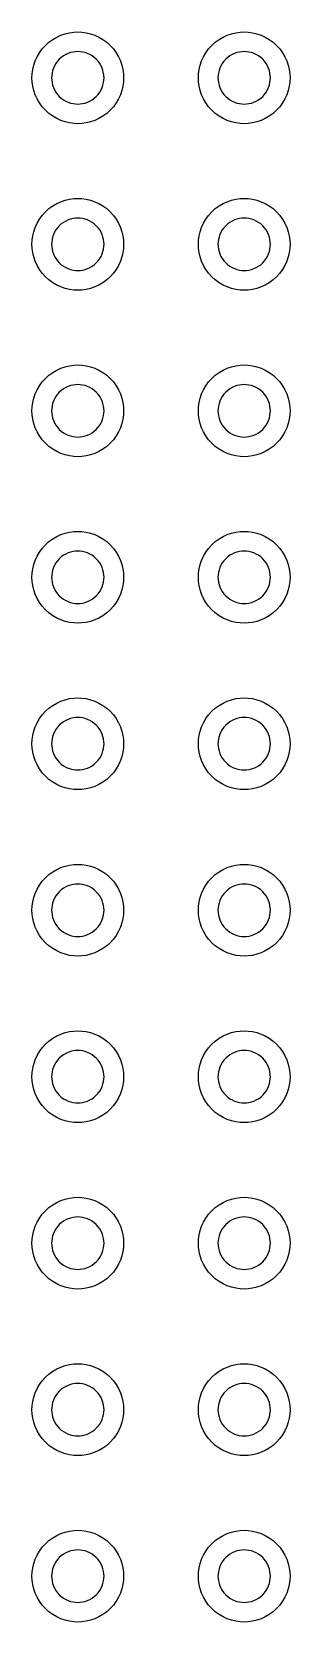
# Model space of a CAD drawing. Extents: x 90.3 to 119.7, y 136.4 to 160.6.
# Drawn here: x 90.28 to 94.22, y 136.37 to 160.63 of the extents above.
import ezdxf

# ---------------------------------------------------------------- set-up
doc = ezdxf.new("R2010")
doc.units = 0
doc.layers.add('View', color=7, linetype='CONTINUOUS')

msp = doc.modelspace()

# ---------------------------------------------------------------- linework, layer by layer
at = {"layer": 'View'}
for points, knots in [([(90.28, 159.93), (90.2778, 160.094), (90.3458, 160.288), (90.485, 160.425), (90.6218, 160.564), (90.8159, 160.632), (90.98, 160.63), (91.1441, 160.632), (91.3382, 160.564), (91.475, 160.425), (91.6142, 160.288), (91.6822, 160.094), (91.68, 159.93)], [2.19911, 2.19911, 2.19911, 2.19911, 2.74889, 2.74889, 2.74889, 3.29867, 3.29867, 3.29867, 3.84845, 3.84845, 3.84845, 4.39823, 4.39823, 4.39823, 4.39823]), ([(92.82, 159.93), (92.8178, 160.094), (92.8858, 160.288), (93.025, 160.425), (93.1618, 160.564), (93.3559, 160.632), (93.52, 160.63), (93.6841, 160.632), (93.8782, 160.564), (94.015, 160.425), (94.1542, 160.288), (94.2222, 160.094), (94.22, 159.93)], [2.19911, 2.19911, 2.19911, 2.19911, 2.74889, 2.74889, 2.74889, 3.29867, 3.29867, 3.29867, 3.84845, 3.84845, 3.84845, 4.39823, 4.39823, 4.39823, 4.39823]), ([(91.38, 159.93), (91.3813, 160.024), (91.3424, 160.135), (91.2628, 160.213), (91.1847, 160.292), (91.0738, 160.331), (90.98, 160.33), (90.8862, 160.331), (90.7753, 160.292), (90.6972, 160.213), (90.6176, 160.135), (90.5787, 160.024), (90.58, 159.93)], [4.39823, 4.39823, 4.39823, 4.39823, 4.71239, 4.71239, 4.71239, 5.02655, 5.02655, 5.02655, 5.34071, 5.34071, 5.34071, 5.65487, 5.65487, 5.65487, 5.65487]), ([(93.92, 159.93), (93.9213, 160.024), (93.8824, 160.135), (93.8028, 160.213), (93.7247, 160.292), (93.6138, 160.331), (93.52, 160.33), (93.4262, 160.331), (93.3153, 160.292), (93.2372, 160.213), (93.1576, 160.135), (93.1187, 160.024), (93.12, 159.93)], [4.39823, 4.39823, 4.39823, 4.39823, 4.71239, 4.71239, 4.71239, 5.02655, 5.02655, 5.02655, 5.34071, 5.34071, 5.34071, 5.65487, 5.65487, 5.65487, 5.65487]), ([(91.68, 159.93), (91.6822, 159.766), (91.6142, 159.572), (91.475, 159.435), (91.3382, 159.296), (91.1441, 159.228), (90.98, 159.23), (90.8159, 159.228), (90.6218, 159.296), (90.485, 159.435), (90.3458, 159.572), (90.2778, 159.766), (90.28, 159.93)], [0, 0, 0, 0, 0.549779, 0.549779, 0.549779, 1.09956, 1.09956, 1.09956, 1.64934, 1.64934, 1.64934, 2.19911, 2.19911, 2.19911, 2.19911]), ([(90.58, 159.93), (90.5787, 159.836), (90.6176, 159.725), (90.6972, 159.647), (90.7753, 159.568), (90.8862, 159.529), (90.98, 159.53), (91.0738, 159.529), (91.1847, 159.568), (91.2628, 159.647), (91.3424, 159.725), (91.3813, 159.836), (91.38, 159.93)], [5.65487, 5.65487, 5.65487, 5.65487, 5.96903, 5.96903, 5.96903, 6.28319, 6.28319, 6.28319, 6.59734, 6.59734, 6.59734, 6.9115, 6.9115, 6.9115, 6.9115]), ([(94.22, 159.93), (94.2222, 159.766), (94.1542, 159.572), (94.015, 159.435), (93.8782, 159.296), (93.6841, 159.228), (93.52, 159.23), (93.3559, 159.228), (93.1618, 159.296), (93.025, 159.435), (92.8858, 159.572), (92.8178, 159.766), (92.82, 159.93)], [0, 0, 0, 0, 0.549779, 0.549779, 0.549779, 1.09956, 1.09956, 1.09956, 1.64934, 1.64934, 1.64934, 2.19911, 2.19911, 2.19911, 2.19911]), ([(93.12, 159.93), (93.1187, 159.836), (93.1576, 159.725), (93.2372, 159.647), (93.3153, 159.568), (93.4262, 159.529), (93.52, 159.53), (93.6138, 159.529), (93.7247, 159.568), (93.8028, 159.647), (93.8824, 159.725), (93.9213, 159.836), (93.92, 159.93)], [5.65487, 5.65487, 5.65487, 5.65487, 5.96903, 5.96903, 5.96903, 6.28319, 6.28319, 6.28319, 6.59734, 6.59734, 6.59734, 6.9115, 6.9115, 6.9115, 6.9115]), ([(90.28, 157.39), (90.2778, 157.554), (90.3458, 157.748), (90.485, 157.885), (90.6218, 158.024), (90.8159, 158.092), (90.98, 158.09), (91.1441, 158.092), (91.3382, 158.024), (91.475, 157.885), (91.6142, 157.748), (91.6822, 157.554), (91.68, 157.39)], [2.19911, 2.19911, 2.19911, 2.19911, 2.74889, 2.74889, 2.74889, 3.29867, 3.29867, 3.29867, 3.84845, 3.84845, 3.84845, 4.39823, 4.39823, 4.39823, 4.39823]), ([(92.82, 157.39), (92.8178, 157.554), (92.8858, 157.748), (93.025, 157.885), (93.1618, 158.024), (93.3559, 158.092), (93.52, 158.09), (93.6841, 158.092), (93.8782, 158.024), (94.015, 157.885), (94.1542, 157.748), (94.2222, 157.554), (94.22, 157.39)], [2.19911, 2.19911, 2.19911, 2.19911, 2.74889, 2.74889, 2.74889, 3.29867, 3.29867, 3.29867, 3.84845, 3.84845, 3.84845, 4.39823, 4.39823, 4.39823, 4.39823]), ([(91.38, 157.39), (91.3813, 157.484), (91.3424, 157.595), (91.2628, 157.673), (91.1847, 157.752), (91.0738, 157.791), (90.98, 157.79), (90.8862, 157.791), (90.7753, 157.752), (90.6972, 157.673), (90.6176, 157.595), (90.5787, 157.484), (90.58, 157.39)], [4.39823, 4.39823, 4.39823, 4.39823, 4.71239, 4.71239, 4.71239, 5.02655, 5.02655, 5.02655, 5.34071, 5.34071, 5.34071, 5.65487, 5.65487, 5.65487, 5.65487]), ([(93.92, 157.39), (93.9213, 157.484), (93.8824, 157.595), (93.8028, 157.673), (93.7247, 157.752), (93.6138, 157.791), (93.52, 157.79), (93.4262, 157.791), (93.3153, 157.752), (93.2372, 157.673), (93.1576, 157.595), (93.1187, 157.484), (93.12, 157.39)], [4.39823, 4.39823, 4.39823, 4.39823, 4.71239, 4.71239, 4.71239, 5.02655, 5.02655, 5.02655, 5.34071, 5.34071, 5.34071, 5.65487, 5.65487, 5.65487, 5.65487]), ([(91.68, 157.39), (91.6822, 157.226), (91.6142, 157.032), (91.475, 156.895), (91.3382, 156.756), (91.1441, 156.688), (90.98, 156.69), (90.8159, 156.688), (90.6218, 156.756), (90.485, 156.895), (90.3458, 157.032), (90.2778, 157.226), (90.28, 157.39)], [0, 0, 0, 0, 0.549779, 0.549779, 0.549779, 1.09956, 1.09956, 1.09956, 1.64934, 1.64934, 1.64934, 2.19911, 2.19911, 2.19911, 2.19911]), ([(90.58, 157.39), (90.5787, 157.296), (90.6176, 157.185), (90.6972, 157.107), (90.7753, 157.028), (90.8862, 156.989), (90.98, 156.99), (91.0738, 156.989), (91.1847, 157.028), (91.2628, 157.107), (91.3424, 157.185), (91.3813, 157.296), (91.38, 157.39)], [5.65487, 5.65487, 5.65487, 5.65487, 5.96903, 5.96903, 5.96903, 6.28319, 6.28319, 6.28319, 6.59734, 6.59734, 6.59734, 6.9115, 6.9115, 6.9115, 6.9115]), ([(94.22, 157.39), (94.2222, 157.226), (94.1542, 157.032), (94.015, 156.895), (93.8782, 156.756), (93.6841, 156.688), (93.52, 156.69), (93.3559, 156.688), (93.1618, 156.756), (93.025, 156.895), (92.8858, 157.032), (92.8178, 157.226), (92.82, 157.39)], [0, 0, 0, 0, 0.549779, 0.549779, 0.549779, 1.09956, 1.09956, 1.09956, 1.64934, 1.64934, 1.64934, 2.19911, 2.19911, 2.19911, 2.19911]), ([(93.12, 157.39), (93.1187, 157.296), (93.1576, 157.185), (93.2372, 157.107), (93.3153, 157.028), (93.4262, 156.989), (93.52, 156.99), (93.6138, 156.989), (93.7247, 157.028), (93.8028, 157.107), (93.8824, 157.185), (93.9213, 157.296), (93.92, 157.39)], [5.65487, 5.65487, 5.65487, 5.65487, 5.96903, 5.96903, 5.96903, 6.28319, 6.28319, 6.28319, 6.59734, 6.59734, 6.59734, 6.9115, 6.9115, 6.9115, 6.9115]), ([(90.28, 154.85), (90.2778, 155.014), (90.3458, 155.208), (90.485, 155.345), (90.6218, 155.484), (90.8159, 155.552), (90.98, 155.55), (91.1441, 155.552), (91.3382, 155.484), (91.475, 155.345), (91.6142, 155.208), (91.6822, 155.014), (91.68, 154.85)], [2.19911, 2.19911, 2.19911, 2.19911, 2.74889, 2.74889, 2.74889, 3.29867, 3.29867, 3.29867, 3.84845, 3.84845, 3.84845, 4.39823, 4.39823, 4.39823, 4.39823]), ([(92.82, 154.85), (92.8178, 155.014), (92.8858, 155.208), (93.025, 155.345), (93.1618, 155.484), (93.3559, 155.552), (93.52, 155.55), (93.6841, 155.552), (93.8782, 155.484), (94.015, 155.345), (94.1542, 155.208), (94.2222, 155.014), (94.22, 154.85)], [2.19911, 2.19911, 2.19911, 2.19911, 2.74889, 2.74889, 2.74889, 3.29867, 3.29867, 3.29867, 3.84845, 3.84845, 3.84845, 4.39823, 4.39823, 4.39823, 4.39823]), ([(91.38, 154.85), (91.3813, 154.944), (91.3424, 155.055), (91.2628, 155.133), (91.1847, 155.212), (91.0738, 155.251), (90.98, 155.25), (90.8862, 155.251), (90.7753, 155.212), (90.6972, 155.133), (90.6176, 155.055), (90.5787, 154.944), (90.58, 154.85)], [4.39823, 4.39823, 4.39823, 4.39823, 4.71239, 4.71239, 4.71239, 5.02655, 5.02655, 5.02655, 5.34071, 5.34071, 5.34071, 5.65487, 5.65487, 5.65487, 5.65487]), ([(93.92, 154.85), (93.9213, 154.944), (93.8824, 155.055), (93.8028, 155.133), (93.7247, 155.212), (93.6138, 155.251), (93.52, 155.25), (93.4262, 155.251), (93.3153, 155.212), (93.2372, 155.133), (93.1576, 155.055), (93.1187, 154.944), (93.12, 154.85)], [4.39823, 4.39823, 4.39823, 4.39823, 4.71239, 4.71239, 4.71239, 5.02655, 5.02655, 5.02655, 5.34071, 5.34071, 5.34071, 5.65487, 5.65487, 5.65487, 5.65487]), ([(91.68, 154.85), (91.6822, 154.686), (91.6142, 154.492), (91.475, 154.355), (91.3382, 154.216), (91.1441, 154.148), (90.98, 154.15), (90.8159, 154.148), (90.6218, 154.216), (90.485, 154.355), (90.3458, 154.492), (90.2778, 154.686), (90.28, 154.85)], [0, 0, 0, 0, 0.549779, 0.549779, 0.549779, 1.09956, 1.09956, 1.09956, 1.64934, 1.64934, 1.64934, 2.19911, 2.19911, 2.19911, 2.19911]), ([(90.58, 154.85), (90.5787, 154.756), (90.6176, 154.645), (90.6972, 154.567), (90.7753, 154.488), (90.8862, 154.449), (90.98, 154.45), (91.0738, 154.449), (91.1847, 154.488), (91.2628, 154.567), (91.3424, 154.645), (91.3813, 154.756), (91.38, 154.85)], [5.65487, 5.65487, 5.65487, 5.65487, 5.96903, 5.96903, 5.96903, 6.28319, 6.28319, 6.28319, 6.59734, 6.59734, 6.59734, 6.9115, 6.9115, 6.9115, 6.9115]), ([(94.22, 154.85), (94.2222, 154.686), (94.1542, 154.492), (94.015, 154.355), (93.8782, 154.216), (93.6841, 154.148), (93.52, 154.15), (93.3559, 154.148), (93.1618, 154.216), (93.025, 154.355), (92.8858, 154.492), (92.8178, 154.686), (92.82, 154.85)], [0, 0, 0, 0, 0.549779, 0.549779, 0.549779, 1.09956, 1.09956, 1.09956, 1.64934, 1.64934, 1.64934, 2.19911, 2.19911, 2.19911, 2.19911]), ([(93.12, 154.85), (93.1187, 154.756), (93.1576, 154.645), (93.2372, 154.567), (93.3153, 154.488), (93.4262, 154.449), (93.52, 154.45), (93.6138, 154.449), (93.7247, 154.488), (93.8028, 154.567), (93.8824, 154.645), (93.9213, 154.756), (93.92, 154.85)], [5.65487, 5.65487, 5.65487, 5.65487, 5.96903, 5.96903, 5.96903, 6.28319, 6.28319, 6.28319, 6.59734, 6.59734, 6.59734, 6.9115, 6.9115, 6.9115, 6.9115]), ([(90.28, 152.31), (90.2778, 152.474), (90.3458, 152.668), (90.485, 152.805), (90.6218, 152.944), (90.8159, 153.012), (90.98, 153.01), (91.1441, 153.012), (91.3382, 152.944), (91.475, 152.805), (91.6142, 152.668), (91.6822, 152.474), (91.68, 152.31)], [2.19911, 2.19911, 2.19911, 2.19911, 2.74889, 2.74889, 2.74889, 3.29867, 3.29867, 3.29867, 3.84845, 3.84845, 3.84845, 4.39823, 4.39823, 4.39823, 4.39823]), ([(92.82, 152.31), (92.8178, 152.474), (92.8858, 152.668), (93.025, 152.805), (93.1618, 152.944), (93.3559, 153.012), (93.52, 153.01), (93.6841, 153.012), (93.8782, 152.944), (94.015, 152.805), (94.1542, 152.668), (94.2222, 152.474), (94.22, 152.31)], [2.19911, 2.19911, 2.19911, 2.19911, 2.74889, 2.74889, 2.74889, 3.29867, 3.29867, 3.29867, 3.84845, 3.84845, 3.84845, 4.39823, 4.39823, 4.39823, 4.39823]), ([(91.38, 152.31), (91.3813, 152.404), (91.3424, 152.515), (91.2628, 152.593), (91.1847, 152.672), (91.0738, 152.711), (90.98, 152.71), (90.8862, 152.711), (90.7753, 152.672), (90.6972, 152.593), (90.6176, 152.515), (90.5787, 152.404), (90.58, 152.31)], [4.39823, 4.39823, 4.39823, 4.39823, 4.71239, 4.71239, 4.71239, 5.02655, 5.02655, 5.02655, 5.34071, 5.34071, 5.34071, 5.65487, 5.65487, 5.65487, 5.65487]), ([(93.92, 152.31), (93.9213, 152.404), (93.8824, 152.515), (93.8028, 152.593), (93.7247, 152.672), (93.6138, 152.711), (93.52, 152.71), (93.4262, 152.711), (93.3153, 152.672), (93.2372, 152.593), (93.1576, 152.515), (93.1187, 152.404), (93.12, 152.31)], [4.39823, 4.39823, 4.39823, 4.39823, 4.71239, 4.71239, 4.71239, 5.02655, 5.02655, 5.02655, 5.34071, 5.34071, 5.34071, 5.65487, 5.65487, 5.65487, 5.65487]), ([(91.68, 152.31), (91.6822, 152.146), (91.6142, 151.952), (91.475, 151.815), (91.3382, 151.676), (91.1441, 151.608), (90.98, 151.61), (90.8159, 151.608), (90.6218, 151.676), (90.485, 151.815), (90.3458, 151.952), (90.2778, 152.146), (90.28, 152.31)], [0, 0, 0, 0, 0.549779, 0.549779, 0.549779, 1.09956, 1.09956, 1.09956, 1.64934, 1.64934, 1.64934, 2.19911, 2.19911, 2.19911, 2.19911]), ([(90.58, 152.31), (90.5787, 152.216), (90.6176, 152.105), (90.6972, 152.027), (90.7753, 151.948), (90.8862, 151.909), (90.98, 151.91), (91.0738, 151.909), (91.1847, 151.948), (91.2628, 152.027), (91.3424, 152.105), (91.3813, 152.216), (91.38, 152.31)], [5.65487, 5.65487, 5.65487, 5.65487, 5.96903, 5.96903, 5.96903, 6.28319, 6.28319, 6.28319, 6.59734, 6.59734, 6.59734, 6.9115, 6.9115, 6.9115, 6.9115]), ([(94.22, 152.31), (94.2222, 152.146), (94.1542, 151.952), (94.015, 151.815), (93.8782, 151.676), (93.6841, 151.608), (93.52, 151.61), (93.3559, 151.608), (93.1618, 151.676), (93.025, 151.815), (92.8858, 151.952), (92.8178, 152.146), (92.82, 152.31)], [0, 0, 0, 0, 0.549779, 0.549779, 0.549779, 1.09956, 1.09956, 1.09956, 1.64934, 1.64934, 1.64934, 2.19911, 2.19911, 2.19911, 2.19911]), ([(93.12, 152.31), (93.1187, 152.216), (93.1576, 152.105), (93.2372, 152.027), (93.3153, 151.948), (93.4262, 151.909), (93.52, 151.91), (93.6138, 151.909), (93.7247, 151.948), (93.8028, 152.027), (93.8824, 152.105), (93.9213, 152.216), (93.92, 152.31)], [5.65487, 5.65487, 5.65487, 5.65487, 5.96903, 5.96903, 5.96903, 6.28319, 6.28319, 6.28319, 6.59734, 6.59734, 6.59734, 6.9115, 6.9115, 6.9115, 6.9115]), ([(90.28, 149.77), (90.2778, 149.934), (90.3458, 150.128), (90.485, 150.265), (90.6218, 150.404), (90.8159, 150.472), (90.98, 150.47), (91.1441, 150.472), (91.3382, 150.404), (91.475, 150.265), (91.6142, 150.128), (91.6822, 149.934), (91.68, 149.77)], [2.19911, 2.19911, 2.19911, 2.19911, 2.74889, 2.74889, 2.74889, 3.29867, 3.29867, 3.29867, 3.84845, 3.84845, 3.84845, 4.39823, 4.39823, 4.39823, 4.39823]), ([(92.82, 149.77), (92.8178, 149.934), (92.8858, 150.128), (93.025, 150.265), (93.1618, 150.404), (93.3559, 150.472), (93.52, 150.47), (93.6841, 150.472), (93.8782, 150.404), (94.015, 150.265), (94.1542, 150.128), (94.2222, 149.934), (94.22, 149.77)], [2.19911, 2.19911, 2.19911, 2.19911, 2.74889, 2.74889, 2.74889, 3.29867, 3.29867, 3.29867, 3.84845, 3.84845, 3.84845, 4.39823, 4.39823, 4.39823, 4.39823]), ([(91.38, 149.77), (91.3813, 149.864), (91.3424, 149.975), (91.2628, 150.053), (91.1847, 150.132), (91.0738, 150.171), (90.98, 150.17), (90.8862, 150.171), (90.7753, 150.132), (90.6972, 150.053), (90.6176, 149.975), (90.5787, 149.864), (90.58, 149.77)], [4.39823, 4.39823, 4.39823, 4.39823, 4.71239, 4.71239, 4.71239, 5.02655, 5.02655, 5.02655, 5.34071, 5.34071, 5.34071, 5.65487, 5.65487, 5.65487, 5.65487]), ([(93.92, 149.77), (93.9213, 149.864), (93.8824, 149.975), (93.8028, 150.053), (93.7247, 150.132), (93.6138, 150.171), (93.52, 150.17), (93.4262, 150.171), (93.3153, 150.132), (93.2372, 150.053), (93.1576, 149.975), (93.1187, 149.864), (93.12, 149.77)], [4.39823, 4.39823, 4.39823, 4.39823, 4.71239, 4.71239, 4.71239, 5.02655, 5.02655, 5.02655, 5.34071, 5.34071, 5.34071, 5.65487, 5.65487, 5.65487, 5.65487]), ([(91.68, 149.77), (91.6822, 149.606), (91.6142, 149.412), (91.475, 149.275), (91.3382, 149.136), (91.1441, 149.068), (90.98, 149.07), (90.8159, 149.068), (90.6218, 149.136), (90.485, 149.275), (90.3458, 149.412), (90.2778, 149.606), (90.28, 149.77)], [0, 0, 0, 0, 0.549779, 0.549779, 0.549779, 1.09956, 1.09956, 1.09956, 1.64934, 1.64934, 1.64934, 2.19911, 2.19911, 2.19911, 2.19911]), ([(90.58, 149.77), (90.5787, 149.676), (90.6176, 149.565), (90.6972, 149.487), (90.7753, 149.408), (90.8862, 149.369), (90.98, 149.37), (91.0738, 149.369), (91.1847, 149.408), (91.2628, 149.487), (91.3424, 149.565), (91.3813, 149.676), (91.38, 149.77)], [5.65487, 5.65487, 5.65487, 5.65487, 5.96903, 5.96903, 5.96903, 6.28319, 6.28319, 6.28319, 6.59734, 6.59734, 6.59734, 6.9115, 6.9115, 6.9115, 6.9115]), ([(94.22, 149.77), (94.2222, 149.606), (94.1542, 149.412), (94.015, 149.275), (93.8782, 149.136), (93.6841, 149.068), (93.52, 149.07), (93.3559, 149.068), (93.1618, 149.136), (93.025, 149.275), (92.8858, 149.412), (92.8178, 149.606), (92.82, 149.77)], [0, 0, 0, 0, 0.549779, 0.549779, 0.549779, 1.09956, 1.09956, 1.09956, 1.64934, 1.64934, 1.64934, 2.19911, 2.19911, 2.19911, 2.19911]), ([(93.12, 149.77), (93.1187, 149.676), (93.1576, 149.565), (93.2372, 149.487), (93.3153, 149.408), (93.4262, 149.369), (93.52, 149.37), (93.6138, 149.369), (93.7247, 149.408), (93.8028, 149.487), (93.8824, 149.565), (93.9213, 149.676), (93.92, 149.77)], [5.65487, 5.65487, 5.65487, 5.65487, 5.96903, 5.96903, 5.96903, 6.28319, 6.28319, 6.28319, 6.59734, 6.59734, 6.59734, 6.9115, 6.9115, 6.9115, 6.9115]), ([(90.28, 147.23), (90.2778, 147.394), (90.3458, 147.588), (90.485, 147.725), (90.6218, 147.864), (90.8159, 147.932), (90.98, 147.93), (91.1441, 147.932), (91.3382, 147.864), (91.475, 147.725), (91.6142, 147.588), (91.6822, 147.394), (91.68, 147.23)], [2.19911, 2.19911, 2.19911, 2.19911, 2.74889, 2.74889, 2.74889, 3.29867, 3.29867, 3.29867, 3.84845, 3.84845, 3.84845, 4.39823, 4.39823, 4.39823, 4.39823]), ([(92.82, 147.23), (92.8178, 147.394), (92.8858, 147.588), (93.025, 147.725), (93.1618, 147.864), (93.3559, 147.932), (93.52, 147.93), (93.6841, 147.932), (93.8782, 147.864), (94.015, 147.725), (94.1542, 147.588), (94.2222, 147.394), (94.22, 147.23)], [2.19911, 2.19911, 2.19911, 2.19911, 2.74889, 2.74889, 2.74889, 3.29867, 3.29867, 3.29867, 3.84845, 3.84845, 3.84845, 4.39823, 4.39823, 4.39823, 4.39823]), ([(91.38, 147.23), (91.3813, 147.324), (91.3424, 147.435), (91.2628, 147.513), (91.1847, 147.592), (91.0738, 147.631), (90.98, 147.63), (90.8862, 147.631), (90.7753, 147.592), (90.6972, 147.513), (90.6176, 147.435), (90.5787, 147.324), (90.58, 147.23)], [4.39823, 4.39823, 4.39823, 4.39823, 4.71239, 4.71239, 4.71239, 5.02655, 5.02655, 5.02655, 5.34071, 5.34071, 5.34071, 5.65487, 5.65487, 5.65487, 5.65487]), ([(93.92, 147.23), (93.9213, 147.324), (93.8824, 147.435), (93.8028, 147.513), (93.7247, 147.592), (93.6138, 147.631), (93.52, 147.63), (93.4262, 147.631), (93.3153, 147.592), (93.2372, 147.513), (93.1576, 147.435), (93.1187, 147.324), (93.12, 147.23)], [4.39823, 4.39823, 4.39823, 4.39823, 4.71239, 4.71239, 4.71239, 5.02655, 5.02655, 5.02655, 5.34071, 5.34071, 5.34071, 5.65487, 5.65487, 5.65487, 5.65487]), ([(91.68, 147.23), (91.6822, 147.066), (91.6142, 146.872), (91.475, 146.735), (91.3382, 146.596), (91.1441, 146.528), (90.98, 146.53), (90.8159, 146.528), (90.6218, 146.596), (90.485, 146.735), (90.3458, 146.872), (90.2778, 147.066), (90.28, 147.23)], [0, 0, 0, 0, 0.549779, 0.549779, 0.549779, 1.09956, 1.09956, 1.09956, 1.64934, 1.64934, 1.64934, 2.19911, 2.19911, 2.19911, 2.19911]), ([(90.58, 147.23), (90.5787, 147.136), (90.6176, 147.025), (90.6972, 146.947), (90.7753, 146.868), (90.8862, 146.829), (90.98, 146.83), (91.0738, 146.829), (91.1847, 146.868), (91.2628, 146.947), (91.3424, 147.025), (91.3813, 147.136), (91.38, 147.23)], [5.65487, 5.65487, 5.65487, 5.65487, 5.96903, 5.96903, 5.96903, 6.28319, 6.28319, 6.28319, 6.59734, 6.59734, 6.59734, 6.9115, 6.9115, 6.9115, 6.9115]), ([(94.22, 147.23), (94.2222, 147.066), (94.1542, 146.872), (94.015, 146.735), (93.8782, 146.596), (93.6841, 146.528), (93.52, 146.53), (93.3559, 146.528), (93.1618, 146.596), (93.025, 146.735), (92.8858, 146.872), (92.8178, 147.066), (92.82, 147.23)], [0, 0, 0, 0, 0.549779, 0.549779, 0.549779, 1.09956, 1.09956, 1.09956, 1.64934, 1.64934, 1.64934, 2.19911, 2.19911, 2.19911, 2.19911]), ([(93.12, 147.23), (93.1187, 147.136), (93.1576, 147.025), (93.2372, 146.947), (93.3153, 146.868), (93.4262, 146.829), (93.52, 146.83), (93.6138, 146.829), (93.7247, 146.868), (93.8028, 146.947), (93.8824, 147.025), (93.9213, 147.136), (93.92, 147.23)], [5.65487, 5.65487, 5.65487, 5.65487, 5.96903, 5.96903, 5.96903, 6.28319, 6.28319, 6.28319, 6.59734, 6.59734, 6.59734, 6.9115, 6.9115, 6.9115, 6.9115]), ([(90.28, 144.69), (90.2778, 144.854), (90.3458, 145.048), (90.485, 145.185), (90.6218, 145.324), (90.8159, 145.392), (90.98, 145.39), (91.1441, 145.392), (91.3382, 145.324), (91.475, 145.185), (91.6142, 145.048), (91.6822, 144.854), (91.68, 144.69)], [2.19911, 2.19911, 2.19911, 2.19911, 2.74889, 2.74889, 2.74889, 3.29867, 3.29867, 3.29867, 3.84845, 3.84845, 3.84845, 4.39823, 4.39823, 4.39823, 4.39823]), ([(92.82, 144.69), (92.8178, 144.854), (92.8858, 145.048), (93.025, 145.185), (93.1618, 145.324), (93.3559, 145.392), (93.52, 145.39), (93.6841, 145.392), (93.8782, 145.324), (94.015, 145.185), (94.1542, 145.048), (94.2222, 144.854), (94.22, 144.69)], [2.19911, 2.19911, 2.19911, 2.19911, 2.74889, 2.74889, 2.74889, 3.29867, 3.29867, 3.29867, 3.84845, 3.84845, 3.84845, 4.39823, 4.39823, 4.39823, 4.39823]), ([(91.38, 144.69), (91.3813, 144.784), (91.3424, 144.895), (91.2628, 144.973), (91.1847, 145.052), (91.0738, 145.091), (90.98, 145.09), (90.8862, 145.091), (90.7753, 145.052), (90.6972, 144.973), (90.6176, 144.895), (90.5787, 144.784), (90.58, 144.69)], [4.39823, 4.39823, 4.39823, 4.39823, 4.71239, 4.71239, 4.71239, 5.02655, 5.02655, 5.02655, 5.34071, 5.34071, 5.34071, 5.65487, 5.65487, 5.65487, 5.65487]), ([(93.92, 144.69), (93.9213, 144.784), (93.8824, 144.895), (93.8028, 144.973), (93.7247, 145.052), (93.6138, 145.091), (93.52, 145.09), (93.4262, 145.091), (93.3153, 145.052), (93.2372, 144.973), (93.1576, 144.895), (93.1187, 144.784), (93.12, 144.69)], [4.39823, 4.39823, 4.39823, 4.39823, 4.71239, 4.71239, 4.71239, 5.02655, 5.02655, 5.02655, 5.34071, 5.34071, 5.34071, 5.65487, 5.65487, 5.65487, 5.65487]), ([(91.68, 144.69), (91.6822, 144.526), (91.6142, 144.332), (91.475, 144.195), (91.3382, 144.056), (91.1441, 143.988), (90.98, 143.99), (90.8159, 143.988), (90.6218, 144.056), (90.485, 144.195), (90.3458, 144.332), (90.2778, 144.526), (90.28, 144.69)], [0, 0, 0, 0, 0.549779, 0.549779, 0.549779, 1.09956, 1.09956, 1.09956, 1.64934, 1.64934, 1.64934, 2.19911, 2.19911, 2.19911, 2.19911]), ([(90.58, 144.69), (90.5787, 144.596), (90.6176, 144.485), (90.6972, 144.407), (90.7753, 144.328), (90.8862, 144.289), (90.98, 144.29), (91.0738, 144.289), (91.1847, 144.328), (91.2628, 144.407), (91.3424, 144.485), (91.3813, 144.596), (91.38, 144.69)], [5.65487, 5.65487, 5.65487, 5.65487, 5.96903, 5.96903, 5.96903, 6.28319, 6.28319, 6.28319, 6.59734, 6.59734, 6.59734, 6.9115, 6.9115, 6.9115, 6.9115]), ([(94.22, 144.69), (94.2222, 144.526), (94.1542, 144.332), (94.015, 144.195), (93.8782, 144.056), (93.6841, 143.988), (93.52, 143.99), (93.3559, 143.988), (93.1618, 144.056), (93.025, 144.195), (92.8858, 144.332), (92.8178, 144.526), (92.82, 144.69)], [0, 0, 0, 0, 0.549779, 0.549779, 0.549779, 1.09956, 1.09956, 1.09956, 1.64934, 1.64934, 1.64934, 2.19911, 2.19911, 2.19911, 2.19911]), ([(93.12, 144.69), (93.1187, 144.596), (93.1576, 144.485), (93.2372, 144.407), (93.3153, 144.328), (93.4262, 144.289), (93.52, 144.29), (93.6138, 144.289), (93.7247, 144.328), (93.8028, 144.407), (93.8824, 144.485), (93.9213, 144.596), (93.92, 144.69)], [5.65487, 5.65487, 5.65487, 5.65487, 5.96903, 5.96903, 5.96903, 6.28319, 6.28319, 6.28319, 6.59734, 6.59734, 6.59734, 6.9115, 6.9115, 6.9115, 6.9115]), ([(90.28, 142.15), (90.2778, 142.314), (90.3458, 142.508), (90.485, 142.645), (90.6218, 142.784), (90.8159, 142.852), (90.98, 142.85), (91.1441, 142.852), (91.3382, 142.784), (91.475, 142.645), (91.6142, 142.508), (91.6822, 142.314), (91.68, 142.15)], [2.19911, 2.19911, 2.19911, 2.19911, 2.74889, 2.74889, 2.74889, 3.29867, 3.29867, 3.29867, 3.84845, 3.84845, 3.84845, 4.39823, 4.39823, 4.39823, 4.39823]), ([(92.82, 142.15), (92.8178, 142.314), (92.8858, 142.508), (93.025, 142.645), (93.1618, 142.784), (93.3559, 142.852), (93.52, 142.85), (93.6841, 142.852), (93.8782, 142.784), (94.015, 142.645), (94.1542, 142.508), (94.2222, 142.314), (94.22, 142.15)], [2.19911, 2.19911, 2.19911, 2.19911, 2.74889, 2.74889, 2.74889, 3.29867, 3.29867, 3.29867, 3.84845, 3.84845, 3.84845, 4.39823, 4.39823, 4.39823, 4.39823]), ([(91.38, 142.15), (91.3813, 142.244), (91.3424, 142.355), (91.2628, 142.433), (91.1847, 142.512), (91.0738, 142.551), (90.98, 142.55), (90.8862, 142.551), (90.7753, 142.512), (90.6972, 142.433), (90.6176, 142.355), (90.5787, 142.244), (90.58, 142.15)], [4.39823, 4.39823, 4.39823, 4.39823, 4.71239, 4.71239, 4.71239, 5.02655, 5.02655, 5.02655, 5.34071, 5.34071, 5.34071, 5.65487, 5.65487, 5.65487, 5.65487]), ([(93.92, 142.15), (93.9213, 142.244), (93.8824, 142.355), (93.8028, 142.433), (93.7247, 142.512), (93.6138, 142.551), (93.52, 142.55), (93.4262, 142.551), (93.3153, 142.512), (93.2372, 142.433), (93.1576, 142.355), (93.1187, 142.244), (93.12, 142.15)], [4.39823, 4.39823, 4.39823, 4.39823, 4.71239, 4.71239, 4.71239, 5.02655, 5.02655, 5.02655, 5.34071, 5.34071, 5.34071, 5.65487, 5.65487, 5.65487, 5.65487]), ([(91.68, 142.15), (91.6822, 141.986), (91.6142, 141.792), (91.475, 141.655), (91.3382, 141.516), (91.1441, 141.448), (90.98, 141.45), (90.8159, 141.448), (90.6218, 141.516), (90.485, 141.655), (90.3458, 141.792), (90.2778, 141.986), (90.28, 142.15)], [0, 0, 0, 0, 0.549779, 0.549779, 0.549779, 1.09956, 1.09956, 1.09956, 1.64934, 1.64934, 1.64934, 2.19911, 2.19911, 2.19911, 2.19911]), ([(90.58, 142.15), (90.5787, 142.056), (90.6176, 141.945), (90.6972, 141.867), (90.7753, 141.788), (90.8862, 141.749), (90.98, 141.75), (91.0738, 141.749), (91.1847, 141.788), (91.2628, 141.867), (91.3424, 141.945), (91.3813, 142.056), (91.38, 142.15)], [5.65487, 5.65487, 5.65487, 5.65487, 5.96903, 5.96903, 5.96903, 6.28319, 6.28319, 6.28319, 6.59734, 6.59734, 6.59734, 6.9115, 6.9115, 6.9115, 6.9115]), ([(94.22, 142.15), (94.2222, 141.986), (94.1542, 141.792), (94.015, 141.655), (93.8782, 141.516), (93.6841, 141.448), (93.52, 141.45), (93.3559, 141.448), (93.1618, 141.516), (93.025, 141.655), (92.8858, 141.792), (92.8178, 141.986), (92.82, 142.15)], [0, 0, 0, 0, 0.549779, 0.549779, 0.549779, 1.09956, 1.09956, 1.09956, 1.64934, 1.64934, 1.64934, 2.19911, 2.19911, 2.19911, 2.19911]), ([(93.12, 142.15), (93.1187, 142.056), (93.1576, 141.945), (93.2372, 141.867), (93.3153, 141.788), (93.4262, 141.749), (93.52, 141.75), (93.6138, 141.749), (93.7247, 141.788), (93.8028, 141.867), (93.8824, 141.945), (93.9213, 142.056), (93.92, 142.15)], [5.65487, 5.65487, 5.65487, 5.65487, 5.96903, 5.96903, 5.96903, 6.28319, 6.28319, 6.28319, 6.59734, 6.59734, 6.59734, 6.9115, 6.9115, 6.9115, 6.9115]), ([(90.28, 139.61), (90.2778, 139.774), (90.3458, 139.968), (90.485, 140.105), (90.6218, 140.244), (90.8159, 140.312), (90.98, 140.31), (91.1441, 140.312), (91.3382, 140.244), (91.475, 140.105), (91.6142, 139.968), (91.6822, 139.774), (91.68, 139.61)], [2.19911, 2.19911, 2.19911, 2.19911, 2.74889, 2.74889, 2.74889, 3.29867, 3.29867, 3.29867, 3.84845, 3.84845, 3.84845, 4.39823, 4.39823, 4.39823, 4.39823]), ([(92.82, 139.61), (92.8178, 139.774), (92.8858, 139.968), (93.025, 140.105), (93.1618, 140.244), (93.3559, 140.312), (93.52, 140.31), (93.6841, 140.312), (93.8782, 140.244), (94.015, 140.105), (94.1542, 139.968), (94.2222, 139.774), (94.22, 139.61)], [2.19911, 2.19911, 2.19911, 2.19911, 2.74889, 2.74889, 2.74889, 3.29867, 3.29867, 3.29867, 3.84845, 3.84845, 3.84845, 4.39823, 4.39823, 4.39823, 4.39823]), ([(91.38, 139.61), (91.3813, 139.704), (91.3424, 139.815), (91.2628, 139.893), (91.1847, 139.972), (91.0738, 140.011), (90.98, 140.01), (90.8862, 140.011), (90.7753, 139.972), (90.6972, 139.893), (90.6176, 139.815), (90.5787, 139.704), (90.58, 139.61)], [4.39823, 4.39823, 4.39823, 4.39823, 4.71239, 4.71239, 4.71239, 5.02655, 5.02655, 5.02655, 5.34071, 5.34071, 5.34071, 5.65487, 5.65487, 5.65487, 5.65487]), ([(93.92, 139.61), (93.9213, 139.704), (93.8824, 139.815), (93.8028, 139.893), (93.7247, 139.972), (93.6138, 140.011), (93.52, 140.01), (93.4262, 140.011), (93.3153, 139.972), (93.2372, 139.893), (93.1576, 139.815), (93.1187, 139.704), (93.12, 139.61)], [4.39823, 4.39823, 4.39823, 4.39823, 4.71239, 4.71239, 4.71239, 5.02655, 5.02655, 5.02655, 5.34071, 5.34071, 5.34071, 5.65487, 5.65487, 5.65487, 5.65487]), ([(91.68, 139.61), (91.6822, 139.446), (91.6142, 139.252), (91.475, 139.115), (91.3382, 138.976), (91.1441, 138.908), (90.98, 138.91), (90.8159, 138.908), (90.6218, 138.976), (90.485, 139.115), (90.3458, 139.252), (90.2778, 139.446), (90.28, 139.61)], [0, 0, 0, 0, 0.549779, 0.549779, 0.549779, 1.09956, 1.09956, 1.09956, 1.64934, 1.64934, 1.64934, 2.19911, 2.19911, 2.19911, 2.19911]), ([(90.58, 139.61), (90.5787, 139.516), (90.6176, 139.405), (90.6972, 139.327), (90.7753, 139.248), (90.8862, 139.209), (90.98, 139.21), (91.0738, 139.209), (91.1847, 139.248), (91.2628, 139.327), (91.3424, 139.405), (91.3813, 139.516), (91.38, 139.61)], [5.65487, 5.65487, 5.65487, 5.65487, 5.96903, 5.96903, 5.96903, 6.28319, 6.28319, 6.28319, 6.59734, 6.59734, 6.59734, 6.9115, 6.9115, 6.9115, 6.9115]), ([(94.22, 139.61), (94.2222, 139.446), (94.1542, 139.252), (94.015, 139.115), (93.8782, 138.976), (93.6841, 138.908), (93.52, 138.91), (93.3559, 138.908), (93.1618, 138.976), (93.025, 139.115), (92.8858, 139.252), (92.8178, 139.446), (92.82, 139.61)], [0, 0, 0, 0, 0.549779, 0.549779, 0.549779, 1.09956, 1.09956, 1.09956, 1.64934, 1.64934, 1.64934, 2.19911, 2.19911, 2.19911, 2.19911]), ([(93.12, 139.61), (93.1187, 139.516), (93.1576, 139.405), (93.2372, 139.327), (93.3153, 139.248), (93.4262, 139.209), (93.52, 139.21), (93.6138, 139.209), (93.7247, 139.248), (93.8028, 139.327), (93.8824, 139.405), (93.9213, 139.516), (93.92, 139.61)], [5.65487, 5.65487, 5.65487, 5.65487, 5.96903, 5.96903, 5.96903, 6.28319, 6.28319, 6.28319, 6.59734, 6.59734, 6.59734, 6.9115, 6.9115, 6.9115, 6.9115]), ([(90.28, 137.07), (90.2778, 137.234), (90.3458, 137.428), (90.485, 137.565), (90.6218, 137.704), (90.8159, 137.772), (90.98, 137.77), (91.1441, 137.772), (91.3382, 137.704), (91.475, 137.565), (91.6142, 137.428), (91.6822, 137.234), (91.68, 137.07)], [2.19911, 2.19911, 2.19911, 2.19911, 2.74889, 2.74889, 2.74889, 3.29867, 3.29867, 3.29867, 3.84845, 3.84845, 3.84845, 4.39823, 4.39823, 4.39823, 4.39823]), ([(92.82, 137.07), (92.8178, 137.234), (92.8858, 137.428), (93.025, 137.565), (93.1618, 137.704), (93.3559, 137.772), (93.52, 137.77), (93.6841, 137.772), (93.8782, 137.704), (94.015, 137.565), (94.1542, 137.428), (94.2222, 137.234), (94.22, 137.07)], [2.19911, 2.19911, 2.19911, 2.19911, 2.74889, 2.74889, 2.74889, 3.29867, 3.29867, 3.29867, 3.84845, 3.84845, 3.84845, 4.39823, 4.39823, 4.39823, 4.39823]), ([(91.38, 137.07), (91.3813, 137.164), (91.3424, 137.275), (91.2628, 137.353), (91.1847, 137.432), (91.0738, 137.471), (90.98, 137.47), (90.8862, 137.471), (90.7753, 137.432), (90.6972, 137.353), (90.6176, 137.275), (90.5787, 137.164), (90.58, 137.07)], [4.39823, 4.39823, 4.39823, 4.39823, 4.71239, 4.71239, 4.71239, 5.02655, 5.02655, 5.02655, 5.34071, 5.34071, 5.34071, 5.65487, 5.65487, 5.65487, 5.65487]), ([(93.92, 137.07), (93.9213, 137.164), (93.8824, 137.275), (93.8028, 137.353), (93.7247, 137.432), (93.6138, 137.471), (93.52, 137.47), (93.4262, 137.471), (93.3153, 137.432), (93.2372, 137.353), (93.1576, 137.275), (93.1187, 137.164), (93.12, 137.07)], [4.39823, 4.39823, 4.39823, 4.39823, 4.71239, 4.71239, 4.71239, 5.02655, 5.02655, 5.02655, 5.34071, 5.34071, 5.34071, 5.65487, 5.65487, 5.65487, 5.65487]), ([(91.68, 137.07), (91.6822, 136.906), (91.6142, 136.712), (91.475, 136.575), (91.3382, 136.436), (91.1441, 136.368), (90.98, 136.37), (90.8159, 136.368), (90.6218, 136.436), (90.485, 136.575), (90.3458, 136.712), (90.2778, 136.906), (90.28, 137.07)], [0, 0, 0, 0, 0.549779, 0.549779, 0.549779, 1.09956, 1.09956, 1.09956, 1.64934, 1.64934, 1.64934, 2.19911, 2.19911, 2.19911, 2.19911]), ([(90.58, 137.07), (90.5787, 136.976), (90.6176, 136.865), (90.6972, 136.787), (90.7753, 136.708), (90.8862, 136.669), (90.98, 136.67), (91.0738, 136.669), (91.1847, 136.708), (91.2628, 136.787), (91.3424, 136.865), (91.3813, 136.976), (91.38, 137.07)], [5.65487, 5.65487, 5.65487, 5.65487, 5.96903, 5.96903, 5.96903, 6.28319, 6.28319, 6.28319, 6.59734, 6.59734, 6.59734, 6.9115, 6.9115, 6.9115, 6.9115]), ([(94.22, 137.07), (94.2222, 136.906), (94.1542, 136.712), (94.015, 136.575), (93.8782, 136.436), (93.6841, 136.368), (93.52, 136.37), (93.3559, 136.368), (93.1618, 136.436), (93.025, 136.575), (92.8858, 136.712), (92.8178, 136.906), (92.82, 137.07)], [0, 0, 0, 0, 0.549779, 0.549779, 0.549779, 1.09956, 1.09956, 1.09956, 1.64934, 1.64934, 1.64934, 2.19911, 2.19911, 2.19911, 2.19911]), ([(93.12, 137.07), (93.1187, 136.976), (93.1576, 136.865), (93.2372, 136.787), (93.3153, 136.708), (93.4262, 136.669), (93.52, 136.67), (93.6138, 136.669), (93.7247, 136.708), (93.8028, 136.787), (93.8824, 136.865), (93.9213, 136.976), (93.92, 137.07)], [5.65487, 5.65487, 5.65487, 5.65487, 5.96903, 5.96903, 5.96903, 6.28319, 6.28319, 6.28319, 6.59734, 6.59734, 6.59734, 6.9115, 6.9115, 6.9115, 6.9115])]:
    msp.add_open_spline(points, degree=3, knots=knots, dxfattribs=at)

doc.saveas('drawing.dxf')
